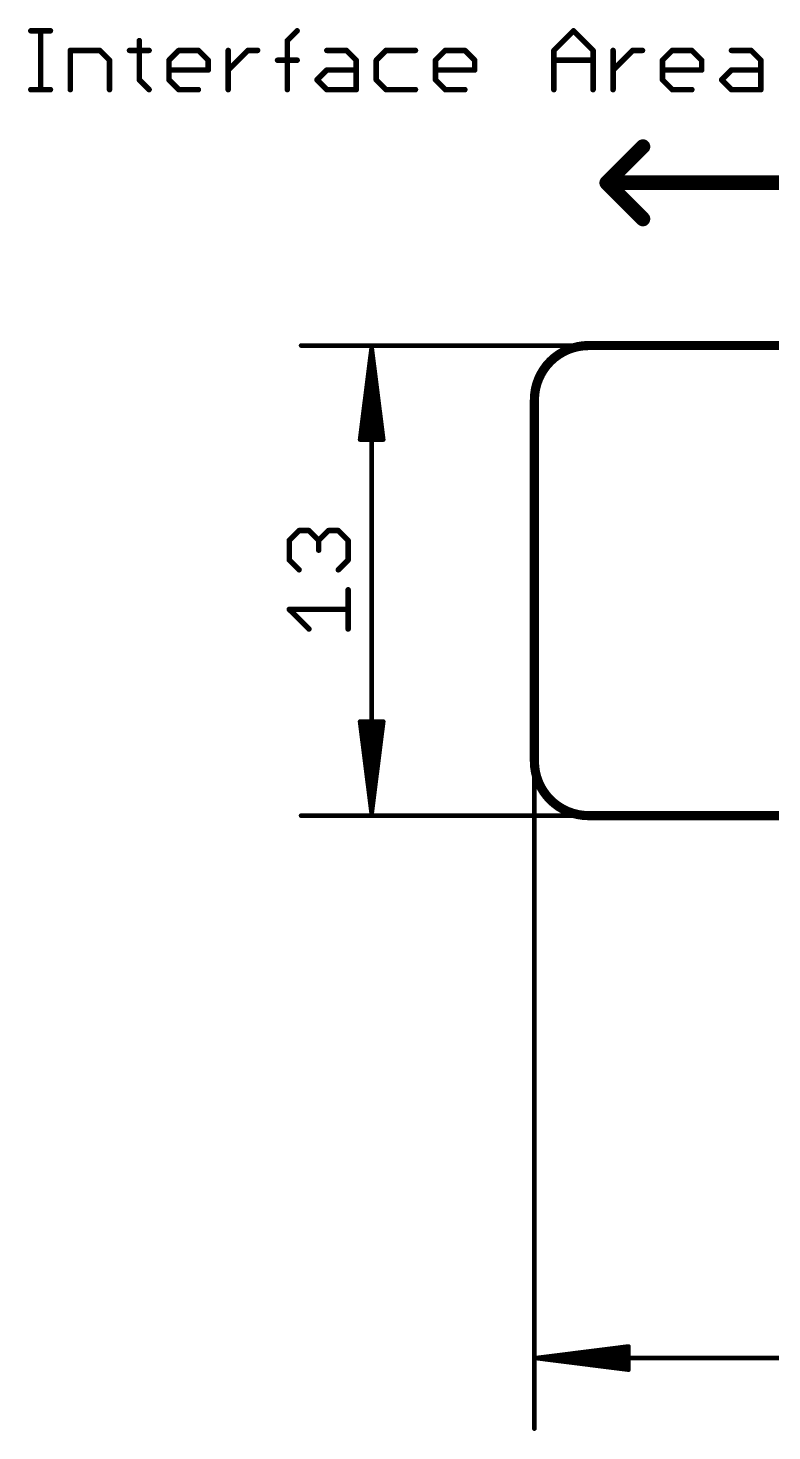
# Model space of a CAD drawing. Extents: x 0.5 to 91.4, y -23 to 48.9.
# Drawn here: x 0.5 to 21.07, y -4.52 to 34.28 of the extents above; entities that cross this region are included whole.
import ezdxf

# ---------------------------------------------------------------- set-up
doc = ezdxf.new("R2010")
doc.units = 0
doc.layers.add('20', color=214, linetype='CONTINUOUS')
doc.layers.add('51', color=251, linetype='CONTINUOUS')

msp = doc.modelspace()

# ---------------------------------------------------------------- linework, layer by layer
at = {"layer": '20'}
for points, const_width in [([(16, 25.5, 0.4142), (14.5, 24)], 0.254), ([(16, 25.5635, 1), (16, 25.4365)], 0.127), ([(16, 25.4365, 1), (16, 25.5635)], 0.127), ([(14.5635, 24, 1), (14.4365, 24)], 0.127), ([(14.4365, 24, 1), (14.5635, 24)], 0.127), ([(14.5, 14, 0.4142), (16, 12.5)], 0.254), ([(14.5635, 14, 1), (14.4365, 14)], 0.127), ([(14.4365, 14, 1), (14.5635, 14)], 0.127), ([(16, 12.5635, 1), (16, 12.4365)], 0.127), ([(16, 12.4365, 1), (16, 12.5635)], 0.127)]:
    msp.add_lwpolyline(points, format="xyb", dxfattribs=dict(at, const_width=const_width))
at = {"layer": '20', "const_width": 0.254}
for points in [[(57, 25.5), (16, 25.5)], [(14.5, 24), (14.5, 14)], [(16, 12.5), (57, 12.5)]]:
    msp.add_lwpolyline(points, dxfattribs=at)
at = {"layer": '51'}
for points, const_width in [([(0.5762, 34.2032), (1.1185, 34.2032)], 0.1524), ([(0.8474, 32.5762), (0.8474, 34.2032)], 0.1524), ([(7.6688, 33.932), (7.94, 34.2032)], 0.1524), ([(15.0377, 33.6609), (15.5801, 34.2032)], 0.1524), ([(15.5801, 34.2032), (16.1224, 33.6609)], 0.1524), ([(3.576, 33.932), (3.576, 32.8474)], 0.1524), ([(7.6688, 32.5762), (7.6688, 33.932)], 0.1524), ([(1.6676, 32.5762), (1.6676, 33.6609)], 0.1524), ([(1.6676, 33.6609), (2.4811, 33.6609)], 0.1524), ([(2.4811, 33.6609), (2.7523, 33.3897)], 0.1524), ([(2.7523, 33.3897), (2.7523, 32.5762)], 0.1524), ([(3.3048, 33.6609), (3.8471, 33.6609)], 0.1524), ([(4.3962, 33.3897), (4.6674, 33.6609)], 0.1524), ([(4.3962, 32.8474), (4.3962, 33.3897)], 0.1524), ([(4.6674, 33.6609), (5.2097, 33.6609)], 0.1524), ([(5.2097, 33.6609), (5.4809, 33.3897)], 0.1524), ([(5.4809, 33.3897), (5.4809, 33.1185)], 0.1524), ([(6.0334, 32.5762), (6.0334, 33.6609)], 0.1524), ([(6.0334, 33.1185), (6.5757, 33.6609)], 0.1524), ([(6.5757, 33.6609), (6.8469, 33.6609)], 0.1524), ([(7.3977, 33.3897), (7.94, 33.3897)], 0.1524), ([(8.7603, 33.6609), (9.3026, 33.6609)], 0.1524), ([(9.3026, 33.6609), (9.5738, 33.3897)], 0.1524), ([(9.5738, 33.3897), (9.5738, 32.5762)], 0.1524), ([(10.3974, 33.6609), (10.1263, 33.3897)], 0.1524), ([(10.1263, 33.3897), (10.1263, 32.8474)], 0.1524), ([(11.2109, 33.6609), (10.3974, 33.6609)], 0.1524), ([(11.7634, 33.3897), (12.0346, 33.6609)], 0.1524), ([(11.7634, 32.8474), (11.7634, 33.3897)], 0.1524), ([(12.0346, 33.6609), (12.5769, 33.6609)], 0.1524), ([(12.5769, 33.6609), (12.8481, 33.3897)], 0.1524), ([(12.8481, 33.3897), (12.8481, 33.1185)], 0.1524), ([(15.0377, 32.5762), (15.0377, 33.6609)], 0.1524), ([(15.0377, 33.3897), (16.1224, 33.3897)], 0.1524), ([(16.1224, 33.6609), (16.1224, 32.5762)], 0.1524), ([(16.6749, 32.5762), (16.6749, 33.6609)], 0.1524), ([(16.6749, 33.1185), (17.2172, 33.6609)], 0.1524), ([(17.2172, 33.6609), (17.4884, 33.6609)], 0.1524), ([(18.0392, 33.3897), (18.3104, 33.6609)], 0.1524), ([(18.0392, 32.8474), (18.0392, 33.3897)], 0.1524), ([(18.3104, 33.6609), (18.8527, 33.6609)], 0.1524), ([(18.8527, 33.6609), (19.1239, 33.3897)], 0.1524), ([(19.1239, 33.3897), (19.1239, 33.1185)], 0.1524), ([(19.9475, 33.6609), (20.4899, 33.6609)], 0.1524), ([(20.4899, 33.6609), (20.761, 33.3897)], 0.1524), ([(20.761, 33.3897), (20.761, 32.5762)], 0.1524), ([(5.4809, 33.1185), (4.3962, 33.1185)], 0.1524), ([(8.4891, 32.8474), (8.7603, 33.1185)], 0.1524), ([(8.7603, 33.1185), (9.5738, 33.1185)], 0.1524), ([(12.8481, 33.1185), (11.7634, 33.1185)], 0.1524), ([(19.1239, 33.1185), (18.0392, 33.1185)], 0.1524), ([(19.6764, 32.8474), (19.9475, 33.1185)], 0.1524), ([(19.9475, 33.1185), (20.761, 33.1185)], 0.1524), ([(0.5762, 32.5762), (1.1185, 32.5762)], 0.1524), ([(3.576, 32.8474), (3.8471, 32.5762)], 0.1524), ([(4.6674, 32.5762), (4.3962, 32.8474)], 0.1524), ([(5.2097, 32.5762), (4.6674, 32.5762)], 0.1524), ([(8.7603, 32.5762), (8.4891, 32.8474)], 0.1524), ([(9.5738, 32.5762), (8.7603, 32.5762)], 0.1524), ([(10.1263, 32.8474), (10.3974, 32.5762)], 0.1524), ([(10.3974, 32.5762), (11.2109, 32.5762)], 0.1524), ([(12.0346, 32.5762), (11.7634, 32.8474)], 0.1524), ([(12.5769, 32.5762), (12.0346, 32.5762)], 0.1524), ([(18.3104, 32.5762), (18.0392, 32.8474)], 0.1524), ([(18.8527, 32.5762), (18.3104, 32.5762)], 0.1524), ([(19.9475, 32.5762), (19.6764, 32.8474)], 0.1524), ([(20.761, 32.5762), (19.9475, 32.5762)], 0.1524), ([(16.5, 30), (17.5, 31)], 0.4064), ([(21.5, 30), (16.5, 30)], 0.4064), ([(16.5, 30), (17.5, 29)], 0.4064), ([(19.5, 25.5), (8.05, 25.5)], 0.13), ([(10, 25.435), (9.6808, 22.9)], 0.13), ([(10, 25.435), (9.74, 22.9)], 0.13), ([(10, 25.435), (9.87, 22.9)], 0.13), ([(10, 12.565), (10, 25.435)], 0.13), ([(10.3192, 22.9), (10, 25.435)], 0.13), ([(10.13, 22.9), (10, 25.435)], 0.13), ([(10.26, 22.9), (10, 25.435)], 0.13), ([(14.5, 24), (14.5, -4.45)], 0.13), ([(9.6808, 22.9), (10.3192, 22.9)], 0.13), ([(7.7223, 20.1121), (7.9935, 20.3833)], 0.1524), ([(7.7223, 19.5698), (7.7223, 20.1121)], 0.1524), ([(7.9935, 20.3833), (8.2646, 20.3833)], 0.1524), ([(8.2646, 20.3833), (8.5358, 20.1121)], 0.1524), ([(8.5358, 20.1121), (8.807, 20.3833)], 0.1524), ([(8.5358, 20.1121), (8.5358, 19.8409)], 0.1524), ([(8.807, 20.3833), (9.0781, 20.3833)], 0.1524), ([(9.0781, 20.3833), (9.3493, 20.1121)], 0.1524), ([(9.3493, 20.1121), (9.3493, 19.5698)], 0.1524), ([(7.9935, 19.2986), (7.7223, 19.5698)], 0.1524), ([(9.3493, 19.5698), (9.0781, 19.2986)], 0.1524), ([(9.3493, 17.6615), (9.3493, 18.7461)], 0.1524), ([(8.2646, 17.6615), (7.7223, 18.2038)], 0.1524), ([(7.7223, 18.2038), (9.3493, 18.2038)], 0.1524), ([(10, 12.565), (9.6808, 15.1)], 0.13), ([(9.6808, 15.1), (10.3192, 15.1)], 0.13), ([(10, 12.565), (9.74, 15.1)], 0.13), ([(10, 12.565), (9.87, 15.1)], 0.13), ([(10.3192, 15.1), (10, 12.565)], 0.13), ([(10.13, 15.1), (10, 12.565)], 0.13), ([(10.26, 15.1), (10, 12.565)], 0.13), ([(19.5, 12.5), (8.05, 12.5)], 0.13), ([(14.565, -2.5), (17.1, -2.1808)], 0.13), ([(14.565, -2.5), (17.1, -2.24)], 0.13), ([(14.565, -2.5), (17.1, -2.37)], 0.13), ([(17.1, -2.1808), (17.1, -2.8192)], 0.13), ([(79.435, -2.5), (14.565, -2.5)], 0.13), ([(17.1, -2.8192), (14.565, -2.5)], 0.13), ([(17.1, -2.63), (14.565, -2.5)], 0.13), ([(17.1, -2.76), (14.565, -2.5)], 0.13)]:
    msp.add_lwpolyline(points, dxfattribs=dict(at, const_width=const_width))
for points, const_width in [([(0.5762, 34.2413, 1), (0.5762, 34.1651)], 0.0762), ([(0.8855, 34.2032, 1), (0.8093, 34.2032)], 0.0762), ([(1.1185, 34.1651, 1), (1.1185, 34.2413)], 0.0762), ([(7.967, 34.1762, 1), (7.9131, 34.2301)], 0.0762), ([(15.607, 34.2301, 1), (15.5531, 34.1762)], 0.0762), ([(15.607, 34.1762, 1), (15.5531, 34.2301)], 0.0762), ([(3.6141, 33.932, 1), (3.5379, 33.932)], 0.0762), ([(7.7069, 33.932, 1), (7.6307, 33.932)], 0.0762), ([(7.6419, 33.959, 1), (7.6958, 33.9051)], 0.0762), ([(1.7057, 33.6609, 1), (1.6295, 33.6609)], 0.0762), ([(1.6676, 33.699, 1), (1.6676, 33.6228)], 0.0762), ([(2.5081, 33.6878, 1), (2.4542, 33.6339)], 0.0762), ([(2.4811, 33.6228, 1), (2.4811, 33.699)], 0.0762), ([(2.7904, 33.3897, 1), (2.7142, 33.3897)], 0.0762), ([(2.7254, 33.3628, 1), (2.7792, 33.4166)], 0.0762), ([(3.3048, 33.699, 1), (3.3048, 33.6228)], 0.0762), ([(3.8471, 33.6228, 1), (3.8471, 33.699)], 0.0762), ([(4.4343, 33.3897, 1), (4.3581, 33.3897)], 0.0762), ([(4.3693, 33.4166, 1), (4.4232, 33.3628)], 0.0762), ([(4.6674, 33.699, 1), (4.6674, 33.6228)], 0.0762), ([(4.6943, 33.6339, 1), (4.6405, 33.6878)], 0.0762), ([(5.2367, 33.6878, 1), (5.1828, 33.6339)], 0.0762), ([(5.2097, 33.6228, 1), (5.2097, 33.699)], 0.0762), ([(5.519, 33.3897, 1), (5.4428, 33.3897)], 0.0762), ([(5.4539, 33.3628, 1), (5.5078, 33.4166)], 0.0762), ([(6.0715, 33.6609, 1), (5.9953, 33.6609)], 0.0762), ([(6.5757, 33.699, 1), (6.5757, 33.6228)], 0.0762), ([(6.6027, 33.6339, 1), (6.5488, 33.6878)], 0.0762), ([(6.8469, 33.6228, 1), (6.8469, 33.699)], 0.0762), ([(7.3977, 33.4278, 1), (7.3977, 33.3516)], 0.0762), ([(7.94, 33.3516, 1), (7.94, 33.4278)], 0.0762), ([(8.7603, 33.699, 1), (8.7603, 33.6228)], 0.0762), ([(9.3296, 33.6878, 1), (9.2757, 33.6339)], 0.0762), ([(9.3026, 33.6228, 1), (9.3026, 33.699)], 0.0762), ([(9.6119, 33.3897, 1), (9.5357, 33.3897)], 0.0762), ([(9.5468, 33.3628, 1), (9.6007, 33.4166)], 0.0762), ([(10.1644, 33.3897, 1), (10.0882, 33.3897)], 0.0762), ([(10.0993, 33.4166, 1), (10.1532, 33.3628)], 0.0762), ([(10.3974, 33.699, 1), (10.3974, 33.6228)], 0.0762), ([(10.4244, 33.6339, 1), (10.3705, 33.6878)], 0.0762), ([(11.2109, 33.6228, 1), (11.2109, 33.699)], 0.0762), ([(11.8015, 33.3897, 1), (11.7253, 33.3897)], 0.0762), ([(11.7365, 33.4166, 1), (11.7904, 33.3628)], 0.0762), ([(12.0346, 33.699, 1), (12.0346, 33.6228)], 0.0762), ([(12.0615, 33.6339, 1), (12.0077, 33.6878)], 0.0762), ([(12.6039, 33.6878, 1), (12.55, 33.6339)], 0.0762), ([(12.5769, 33.6228, 1), (12.5769, 33.699)], 0.0762), ([(12.8862, 33.3897, 1), (12.81, 33.3897)], 0.0762), ([(12.8212, 33.3628, 1), (12.875, 33.4166)], 0.0762), ([(15.0758, 33.6609, 1), (14.9996, 33.6609)], 0.0762), ([(15.0108, 33.6878, 1), (15.0647, 33.6339)], 0.0762), ([(15.0377, 33.4278, 1), (15.0377, 33.3516)], 0.0762), ([(16.1605, 33.6609, 1), (16.0843, 33.6609)], 0.0762), ([(16.0955, 33.6339, 1), (16.1493, 33.6878)], 0.0762), ([(16.1224, 33.3516, 1), (16.1224, 33.4278)], 0.0762), ([(16.713, 33.6609, 1), (16.6368, 33.6609)], 0.0762), ([(17.2172, 33.699, 1), (17.2172, 33.6228)], 0.0762), ([(17.2442, 33.6339, 1), (17.1903, 33.6878)], 0.0762), ([(17.4884, 33.6228, 1), (17.4884, 33.699)], 0.0762), ([(18.0773, 33.3897, 1), (18.0011, 33.3897)], 0.0762), ([(18.0123, 33.4166, 1), (18.0661, 33.3628)], 0.0762), ([(18.3104, 33.699, 1), (18.3104, 33.6228)], 0.0762), ([(18.3373, 33.6339, 1), (18.2834, 33.6878)], 0.0762), ([(18.8796, 33.6878, 1), (18.8258, 33.6339)], 0.0762), ([(18.8527, 33.6228, 1), (18.8527, 33.699)], 0.0762), ([(19.162, 33.3897, 1), (19.0858, 33.3897)], 0.0762), ([(19.0969, 33.3628, 1), (19.1508, 33.4166)], 0.0762), ([(19.9475, 33.699, 1), (19.9475, 33.6228)], 0.0762), ([(20.5168, 33.6878, 1), (20.4629, 33.6339)], 0.0762), ([(20.4899, 33.6228, 1), (20.4899, 33.699)], 0.0762), ([(20.7991, 33.3897, 1), (20.7229, 33.3897)], 0.0762), ([(20.7341, 33.3628, 1), (20.788, 33.4166)], 0.0762), ([(4.3962, 33.1566, 1), (4.3962, 33.0804)], 0.0762), ([(5.4428, 33.1185, 1), (5.519, 33.1185)], 0.0762), ([(5.4809, 33.0804, 1), (5.4809, 33.1566)], 0.0762), ([(6.0064, 33.1455, 1), (6.0603, 33.0916)], 0.0762), ([(8.7603, 33.1566, 1), (8.7603, 33.0804)], 0.0762), ([(8.7872, 33.0916, 1), (8.7333, 33.1455)], 0.0762), ([(9.5738, 33.0804, 1), (9.5738, 33.1566)], 0.0762), ([(11.7634, 33.1566, 1), (11.7634, 33.0804)], 0.0762), ([(12.81, 33.1185, 1), (12.8862, 33.1185)], 0.0762), ([(12.8481, 33.0804, 1), (12.8481, 33.1566)], 0.0762), ([(16.648, 33.1455, 1), (16.7018, 33.0916)], 0.0762), ([(18.0392, 33.1566, 1), (18.0392, 33.0804)], 0.0762), ([(19.0858, 33.1185, 1), (19.162, 33.1185)], 0.0762), ([(19.1239, 33.0804, 1), (19.1239, 33.1566)], 0.0762), ([(19.9475, 33.1566, 1), (19.9475, 33.0804)], 0.0762), ([(19.9745, 33.0916, 1), (19.9206, 33.1455)], 0.0762), ([(20.761, 33.0804, 1), (20.761, 33.1566)], 0.0762), ([(0.5762, 32.6143, 1), (0.5762, 32.5381)], 0.0762), ([(0.8093, 32.5762, 1), (0.8855, 32.5762)], 0.0762), ([(1.1185, 32.5381, 1), (1.1185, 32.6143)], 0.0762), ([(1.6295, 32.5762, 1), (1.7057, 32.5762)], 0.0762), ([(2.7142, 32.5762, 1), (2.7904, 32.5762)], 0.0762), ([(3.6029, 32.8743, 1), (3.549, 32.8204)], 0.0762), ([(3.5379, 32.8474, 1), (3.6141, 32.8474)], 0.0762), ([(3.8202, 32.5493, 1), (3.8741, 32.6031)], 0.0762), ([(4.4232, 32.8743, 1), (4.3693, 32.8204)], 0.0762), ([(4.3581, 32.8474, 1), (4.4343, 32.8474)], 0.0762), ([(4.6674, 32.6143, 1), (4.6674, 32.5381)], 0.0762), ([(4.6405, 32.5493, 1), (4.6943, 32.6031)], 0.0762), ([(5.2097, 32.5381, 1), (5.2097, 32.6143)], 0.0762), ([(5.9953, 32.5762, 1), (6.0715, 32.5762)], 0.0762), ([(7.6307, 32.5762, 1), (7.7069, 32.5762)], 0.0762), ([(8.5161, 32.8743, 1), (8.4622, 32.8204)], 0.0762), ([(8.4622, 32.8743, 1), (8.5161, 32.8204)], 0.0762), ([(8.7603, 32.6143, 1), (8.7603, 32.5381)], 0.0762), ([(8.7333, 32.5493, 1), (8.7872, 32.6031)], 0.0762), ([(9.5357, 32.5762, 1), (9.6119, 32.5762)], 0.0762), ([(9.5738, 32.5381, 1), (9.5738, 32.6143)], 0.0762), ([(10.1532, 32.8743, 1), (10.0993, 32.8204)], 0.0762), ([(10.0882, 32.8474, 1), (10.1644, 32.8474)], 0.0762), ([(10.3974, 32.6143, 1), (10.3974, 32.5381)], 0.0762), ([(10.3705, 32.5493, 1), (10.4244, 32.6031)], 0.0762), ([(11.2109, 32.5381, 1), (11.2109, 32.6143)], 0.0762), ([(11.7904, 32.8743, 1), (11.7365, 32.8204)], 0.0762), ([(11.7253, 32.8474, 1), (11.8015, 32.8474)], 0.0762), ([(12.0346, 32.6143, 1), (12.0346, 32.5381)], 0.0762), ([(12.0077, 32.5493, 1), (12.0615, 32.6031)], 0.0762), ([(12.5769, 32.5381, 1), (12.5769, 32.6143)], 0.0762), ([(14.9996, 32.5762, 1), (15.0758, 32.5762)], 0.0762), ([(16.0843, 32.5762, 1), (16.1605, 32.5762)], 0.0762), ([(16.6368, 32.5762, 1), (16.713, 32.5762)], 0.0762), ([(18.0661, 32.8743, 1), (18.0123, 32.8204)], 0.0762), ([(18.0011, 32.8474, 1), (18.0773, 32.8474)], 0.0762), ([(18.3104, 32.6143, 1), (18.3104, 32.5381)], 0.0762), ([(18.2834, 32.5493, 1), (18.3373, 32.6031)], 0.0762), ([(18.8527, 32.5381, 1), (18.8527, 32.6143)], 0.0762), ([(19.7033, 32.8743, 1), (19.6494, 32.8204)], 0.0762), ([(19.6494, 32.8743, 1), (19.7033, 32.8204)], 0.0762), ([(19.9475, 32.6143, 1), (19.9475, 32.5381)], 0.0762), ([(19.9206, 32.5493, 1), (19.9745, 32.6031)], 0.0762), ([(20.7229, 32.5762, 1), (20.7991, 32.5762)], 0.0762), ([(20.761, 32.5381, 1), (20.761, 32.6143)], 0.0762), ([(17.5718, 30.9282, 1), (17.4282, 31.0718)], 0.2032), ([(16.5, 30.1016, 1), (16.5, 29.8984)], 0.2032), ([(16.5718, 30.0718, 1), (16.4282, 29.9282)], 0.2032), ([(16.4282, 30.0718, 1), (16.5718, 29.9282)], 0.2032), ([(17.4282, 28.9282, 1), (17.5718, 29.0718)], 0.2032), ([(8.05, 25.5325, 1), (8.05, 25.4675)], 0.065), ([(10.0325, 25.435, 1), (9.9675, 25.435)], 0.065), ([(10.0322, 25.4391, 1), (9.9678, 25.4309)], 0.065), ([(10.0325, 25.4333, 1), (9.9675, 25.4367)], 0.065), ([(10.0325, 25.4367, 1), (9.9675, 25.4333)], 0.065), ([(10.0323, 25.4383, 1), (9.9677, 25.4317)], 0.065), ([(10.0323, 25.4317, 1), (9.9677, 25.4383)], 0.065), ([(10.0322, 25.4309, 1), (9.9678, 25.4391)], 0.065), ([(19.5, 25.4675, 1), (19.5, 25.5325)], 0.065), ([(14.5325, 24, 1), (14.4675, 24)], 0.065), ([(9.6485, 22.9041, 1), (9.713, 22.8959)], 0.065), ([(9.6808, 22.9325, 1), (9.6808, 22.8675)], 0.065), ([(9.7077, 22.9033, 1), (9.7723, 22.8967)], 0.065), ([(9.8375, 22.9017, 1), (9.9025, 22.8983)], 0.065), ([(10.0975, 22.8983, 1), (10.1625, 22.9017)], 0.065), ([(10.2277, 22.8967, 1), (10.2923, 22.9033)], 0.065), ([(10.287, 22.8959, 1), (10.3515, 22.9041)], 0.065), ([(10.3192, 22.8675, 1), (10.3192, 22.9325)], 0.065), ([(7.7604, 20.1121, 1), (7.6842, 20.1121)], 0.0762), ([(7.6954, 20.139, 1), (7.7493, 20.0852)], 0.0762), ([(7.9935, 20.4214, 1), (7.9935, 20.3452)], 0.0762), ([(8.0204, 20.3563, 1), (7.9665, 20.4102)], 0.0762), ([(8.2916, 20.4102, 1), (8.2377, 20.3563)], 0.0762), ([(8.2646, 20.3452, 1), (8.2646, 20.4214)], 0.0762), ([(8.5739, 20.1121, 1), (8.4977, 20.1121)], 0.0762), ([(8.5089, 20.139, 1), (8.5627, 20.0852)], 0.0762), ([(8.5089, 20.0852, 1), (8.5627, 20.139)], 0.0762), ([(8.807, 20.4214, 1), (8.807, 20.3452)], 0.0762), ([(8.8339, 20.3563, 1), (8.78, 20.4102)], 0.0762), ([(9.1051, 20.4102, 1), (9.0512, 20.3563)], 0.0762), ([(9.0781, 20.3452, 1), (9.0781, 20.4214)], 0.0762), ([(9.3874, 20.1121, 1), (9.3112, 20.1121)], 0.0762), ([(9.3224, 20.0852, 1), (9.3762, 20.139)], 0.0762), ([(8.4977, 19.8409, 1), (8.5739, 19.8409)], 0.0762), ([(7.7493, 19.5967, 1), (7.6954, 19.5428)], 0.0762), ([(7.6842, 19.5698, 1), (7.7604, 19.5698)], 0.0762), ([(9.3112, 19.5698, 1), (9.3874, 19.5698)], 0.0762), ([(9.3762, 19.5428, 1), (9.3224, 19.5967)], 0.0762), ([(7.9665, 19.2717, 1), (8.0204, 19.3255)], 0.0762), ([(9.0512, 19.3255, 1), (9.1051, 19.2717)], 0.0762), ([(9.3874, 18.7461, 1), (9.3112, 18.7461)], 0.0762), ([(7.7493, 18.2307, 1), (7.6954, 18.1768)], 0.0762), ([(7.7223, 18.2419, 1), (7.7223, 18.1657)], 0.0762), ([(9.3493, 18.1657, 1), (9.3493, 18.2419)], 0.0762), ([(8.2377, 17.6345, 1), (8.2916, 17.6884)], 0.0762), ([(9.3112, 17.6615, 1), (9.3874, 17.6615)], 0.0762), ([(9.713, 15.1041, 1), (9.6485, 15.0959)], 0.065), ([(9.6808, 15.1325, 1), (9.6808, 15.0675)], 0.065), ([(9.7723, 15.1033, 1), (9.7077, 15.0967)], 0.065), ([(9.9025, 15.1017, 1), (9.8375, 15.0983)], 0.065), ([(10.1625, 15.0983, 1), (10.0975, 15.1017)], 0.065), ([(10.2923, 15.0967, 1), (10.2277, 15.1033)], 0.065), ([(10.3515, 15.0959, 1), (10.287, 15.1041)], 0.065), ([(10.3192, 15.0675, 1), (10.3192, 15.1325)], 0.065), ([(8.05, 12.5325, 1), (8.05, 12.4675)], 0.065), ([(9.9678, 12.5691, 1), (10.0322, 12.5609)], 0.065), ([(9.9677, 12.5683, 1), (10.0323, 12.5617)], 0.065), ([(9.9675, 12.5633, 1), (10.0325, 12.5667)], 0.065), ([(9.9675, 12.5667, 1), (10.0325, 12.5633)], 0.065), ([(9.9675, 12.565, 1), (10.0325, 12.565)], 0.065), ([(9.9677, 12.5617, 1), (10.0323, 12.5683)], 0.065), ([(9.9678, 12.5609, 1), (10.0322, 12.5691)], 0.065), ([(19.5, 12.4675, 1), (19.5, 12.5325)], 0.065), ([(17.1325, -2.1808, 1), (17.0675, -2.1808)], 0.065), ([(17.1041, -2.213, 1), (17.0959, -2.1485)], 0.065), ([(17.1033, -2.2723, 1), (17.0967, -2.2077)], 0.065), ([(17.1017, -2.4025, 1), (17.0983, -2.3375)], 0.065), ([(14.565, -2.4675, 1), (14.565, -2.5325)], 0.065), ([(14.5691, -2.4678, 1), (14.5609, -2.5322)], 0.065), ([(14.5633, -2.4675, 1), (14.5667, -2.5325)], 0.065), ([(14.5667, -2.4675, 1), (14.5633, -2.5325)], 0.065), ([(14.5683, -2.4677, 1), (14.5617, -2.5323)], 0.065), ([(14.5617, -2.4677, 1), (14.5683, -2.5323)], 0.065), ([(14.5609, -2.4678, 1), (14.5691, -2.5322)], 0.065), ([(17.0967, -2.7923, 1), (17.1033, -2.7277)], 0.065), ([(17.0983, -2.6625, 1), (17.1017, -2.5975)], 0.065), ([(17.0675, -2.8192, 1), (17.1325, -2.8192)], 0.065), ([(17.0959, -2.8515, 1), (17.1041, -2.787)], 0.065), ([(14.4675, -4.45, 1), (14.5325, -4.45)], 0.065)]:
    msp.add_lwpolyline(points, format="xyb", dxfattribs=dict(at, const_width=const_width))

doc.saveas('drawing.dxf')
